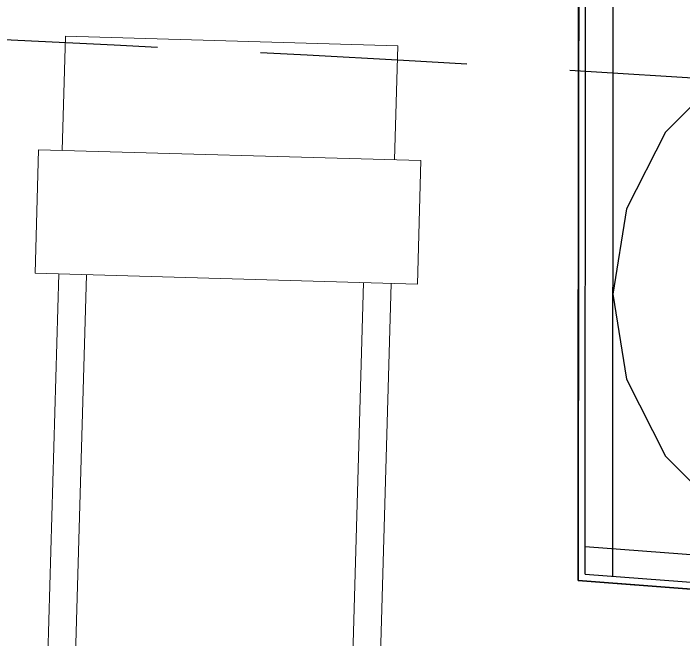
# Model space of a CAD drawing. Header units: millimetres. Extents: x 62878 to 70819, y -67946 to -61850.
# Drawn here: x 66127.1 to 66248.7, y -62025.2 to -61911.6 of the extents above; entities that cross this region are included whole.
import ezdxf

# ---------------------------------------------------------------- set-up
doc = ezdxf.new("R2010")
doc.units = ezdxf.units.MM
doc.linetypes.add('HIDDEN', pattern=[0.375, 0.25, -0.125])
doc.layers.add('alan hesabı1', color=7, linetype='Continuous', plot=False)
for name, color, linetype, lineweight in [('BA DÖŞ.-yeni', 11, 'Continuous', 30), ('BAP', 41, 'Continuous', 30), ('DOGRAMA', 171, 'Continuous', 0), ('DUV.ALÇ.-yeni', 20, 'Continuous', 25), ('TEFRİŞ-yeni', 53, 'Continuous', 9)]:
    doc.layers.add(name, color=color, linetype=linetype, lineweight=lineweight)
doc.layers.add('DOĞRAMA-yeni', color=40, linetype='Continuous')

# ---------------------------------------------------------------- blocks, each defined once
blk = doc.blocks.new('1')
at = {"layer": 'TEFRİŞ-yeni'}
for p, q in [((64535.35, 34968.96), (64535.86, 34989.67)), ((64535.86, 34989.67), (64596.17, 34988.19)), ((64595.66, 34967.48), (64596.17, 34988.19)), ((64531.05, 34969.07), (64530.49, 34946.64)), ((64600.46, 34967.36), (64531.05, 34969.07)), ((64599.91, 34944.93), (64600.46, 34967.36)), ((64530.49, 34946.64), (64599.91, 34944.93)), ((64534.8, 34946.53), (64531.93, 34830.12)), ((64536.93, 34830), (64539.8, 34946.41)), ((64587.24, 34828.76), (64590.11, 34945.17)), ((64595.1, 34945.05), (64592.24, 34828.64)), ((64537.05, 34835), (64587.36, 34833.76)), ((64531.93, 34830.12), (64536.93, 34830)), ((64592.24, 34828.64), (64587.24, 34828.76))]:
    blk.add_line(p, q, dxfattribs=at)

msp = doc.modelspace()

# ---------------------------------------------------------------- linework, layer by layer
msp.add_lwpolyline([(68896.02, -63031.44), (69030.26, -63071.18), (69185.28, -62547.65), (68893, -62461.11, 1.044368), (68063.2, -62298.73, 0.204375), (63106.96, -62494.78, 0.353953), (62932.94, -62997.83), (63753.18, -65779.6), (64154.95, -67142.15), (65336.72, -66792.62), (65336.7, -66829.11), (65270.54, -66829.07, 0.626789), (65270.2, -67369.07), (65531.84, -67369.23, 0.926242), (66130.09, -67369.61), (66391.73, -67369.77, 0.626743), (66392.07, -66829.77), (66326.15, -66829.73), (66326.17, -66793.24), (67506.16, -67144.13), (68467.02, -63899.09), (68625.2, -63946.04), (68896.02, -63031.42)], format="xyb")
at = {"layer": 'alan hesabı1', "linetype": 'ByBlock'}
msp.add_lwpolyline([(66647.46, -62885.83), (66649.14, -62873.44), (66669.49, -62775), (66685.66, -62696.65), (66805.8, -62114.63), (66821.97, -62036.28), (66836.77, -61964.56), (66351.93, -61892.57), (66333.84, -62022.5), (66229.59, -62014.51), (66229.67, -61883.93), (65842.74, -61883.7), (65842.15, -62828.49), (66227.13, -62828.73), (66275.87, -62835.35), (66434.42, -62856.89)], close=True, dxfattribs=at)
at = {"layer": 'alan hesabı1'}
msp.add_lwpolyline([(66851.63, -61966.77), (67136.27, -62009.03), (67118.51, -62128.61), (67161.25, -62137.43), (67098.03, -62443.7), (67058.57, -62435.56), (67034.32, -62553.08), (67073.77, -62561.23), (66999.57, -62921.05), (66649.14, -62873.44), (66647.46, -62885.83), (66434.42, -62856.89), (66275.87, -62835.35), (66227.13, -62828.73), (65842.15, -62828.49), (65842.74, -61883.7), (66229.67, -61883.93), (66229.59, -62014.51), (66333.84, -62022.5), (66351.93, -61892.57), (66836.77, -61964.56)], close=True, dxfattribs=at)
at = {"layer": 'BA DÖŞ.-yeni', "linetype": 'HIDDEN', "ltscale": 150}
msp.add_arc((65815.04, -68607.15), 6697.94, 70.74616, 109.296847, dxfattribs=at)
at = {"layer": 'BAP'}
msp.add_lwpolyline([(66326.31, -61991.97), (66333.42, -61978.04), (66335.87, -61962.59), (66333.44, -61947.13), (66326.34, -61933.19), (66315.29, -61922.12), (66301.35, -61915.01), (66285.91, -61912.56), (66270.45, -61914.99), (66256.51, -61922.09), (66245.44, -61933.14), (66238.33, -61947.08), (66235.87, -61962.52), (66238.31, -61977.98), (66245.41, -61991.92), (66256.46, -62002.99), (66270.39, -62010.1), (66285.84, -62012.56), (66301.3, -62010.12), (66315.24, -62003.03)], close=True, dxfattribs=at)
at = {"layer": 'DOGRAMA', "lineweight": -2}
msp.add_lwpolyline([(68355.73, -61957.86, 0.273736), (68066.91, -62277.72, 0.209295), (68023.71, -62283.85, 0.198368), (63201.05, -62451.11)], format="xyb", dxfattribs=at)
at = {"layer": 'DUV.ALÇ.-yeni', "ltscale": 75}
for p, q in [((66229.59, -62014.51), (66229.67, -61877.68)), ((66230.84, -62013.35), (66230.92, -61877.68)), ((66235.84, -62013.74), (66235.92, -61877.68))]:
    msp.add_line(p, q, dxfattribs=at)
at = {"layer": 'DUV.ALÇ.-yeni', "ltscale": 5}
for p, q in [((66230.85, -62008.34), (66333.46, -62016.21)), ((66230.84, -62013.35), (66332.77, -62021.17)), ((66229.59, -62014.51), (66333.84, -62022.5))]:
    msp.add_line(p, q, dxfattribs=at)

# ---------------------------------------------------------------- block references
at = {"layer": 'DOĞRAMA-yeni', "rotation": 359.786535848115}
msp.add_blockref('1', (1470.75, -96664.74), dxfattribs=at)

doc.saveas('drawing.dxf')
